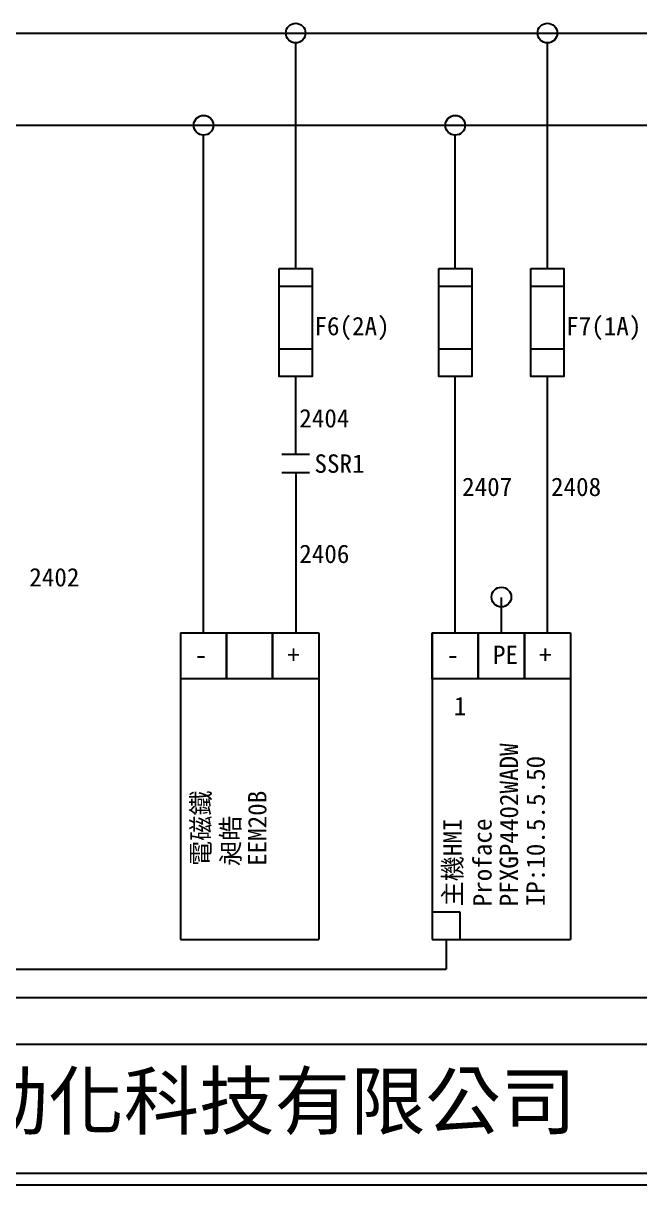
# Model space of a CAD drawing. Extents: x 10 to 297, y 3 to 207.
# Drawn here: x 78.6 to 145.5, y 3 to 129 of the extents above; entities that cross this region are included whole.
import ezdxf

# ---------------------------------------------------------------- set-up
doc = ezdxf.new("R2010")
doc.units = 0
doc.layers.get('0').update_dxf_attribs({"linetype": 'CONTINUOUS'})
doc.layers.add('圖框層', color=7, linetype='CONTINUOUS')
doc.layers.add('標尺寸層', color=3, linetype='CONTINUOUS')
doc.styles.add('STSL', font='kaiu.ttf')

msp = doc.modelspace()

# ---------------------------------------------------------------- linework, layer by layer
at = {"color": 7}
for centre in [(108.18, 127.96), (135.51, 127.96), (98.18, 117.96), (125.51, 117.96), (130.51, 66.77)]:
    msp.add_circle(centre, 1.07, dxfattribs=at)
at = {"layer": '圖框層', "color": 7}
for p, q in [((11.25, 18.25), (295.75, 18.25)), ((11.25, 4.25), (295.75, 4.25)), ((10, 3), (297, 3))]:
    msp.add_line(p, q, dxfattribs=at)
at = {"layer": '標尺寸層', "color": 7}
for p, q in [((13.45, 127.96), (217.6, 127.96)), ((108.18, 102.43), (108.18, 126.89)), ((135.51, 102.43), (135.51, 126.89)), ((13.45, 117.96), (197.6, 117.96)), ((98.18, 62.89), (98.18, 116.82)), ((125.51, 102.43), (125.51, 116.82)), ((106.39, 100.5), (109.98, 100.5)), ((123.72, 100.5), (127.31, 100.5)), ((133.72, 100.5), (137.31, 100.5)), ((106.39, 93.7), (109.98, 93.7)), ((123.72, 93.7), (127.31, 93.7)), ((133.72, 93.7), (137.31, 93.7)), ((108.18, 82.27), (108.18, 90.7)), ((125.51, 62.89), (125.51, 90.7)), ((135.51, 62.89), (135.51, 90.7)), ((106.68, 82.27), (109.68, 82.27)), ((106.68, 80.27), (109.68, 80.27)), ((108.18, 80.27), (108.18, 62.89)), ((130.51, 62.89), (130.51, 66.72)), ((130.51, 65.7), (130.51, 65.63)), ((95.68, 62.89), (100.68, 62.89)), ((95.68, 62.89), (110.68, 62.89)), ((95.68, 62.89), (95.68, 29.62)), ((100.68, 62.89), (100.68, 57.89)), ((100.68, 62.89), (105.68, 62.89)), ((100.68, 57.89), (100.68, 62.89)), ((105.68, 62.89), (110.68, 62.89)), ((105.68, 57.89), (105.68, 62.89)), ((105.68, 62.89), (105.68, 57.89)), ((110.68, 62.89), (110.68, 57.89)), ((110.68, 62.89), (110.68, 29.62)), ((123.01, 62.89), (128.01, 62.89)), ((123.01, 57.89), (123.01, 62.89)), ((123.01, 62.89), (138.01, 62.89)), ((123.01, 62.89), (123.01, 29.62)), ((128.01, 62.89), (128.01, 57.89)), ((128.01, 62.89), (133.01, 62.89)), ((128.01, 57.89), (128.01, 62.89)), ((133.01, 62.89), (138.01, 62.89)), ((133.01, 57.89), (133.01, 62.89)), ((133.01, 62.89), (133.01, 57.89)), ((138.01, 62.89), (138.01, 57.89)), ((138.01, 62.89), (138.01, 29.62)), ((100.68, 57.89), (95.68, 57.89)), ((105.68, 57.89), (100.68, 57.89)), ((110.68, 57.89), (105.68, 57.89)), ((128.01, 57.89), (123.01, 57.89)), ((133.01, 57.89), (128.01, 57.89)), ((138.01, 57.89), (133.01, 57.89)), ((123.01, 32.62), (126.01, 32.62)), ((126.01, 32.62), (126.01, 29.62)), ((95.68, 29.62), (110.68, 29.62)), ((123.01, 29.62), (138.01, 29.62)), ((123.01, 29.62), (124.51, 29.62)), ((124.51, 29.62), (124.51, 26.38)), ((74.83, 26.38), (124.51, 26.38)), ((68.83, 23.31), (151.84, 23.31))]:
    msp.add_line(p, q, dxfattribs=at)
for points in [[(106.39, 102.43), (109.98, 102.43), (109.98, 90.7), (106.39, 90.7)], [(106.39, 102.43), (109.98, 102.43), (109.98, 90.7), (106.39, 90.7)], [(123.72, 102.43), (127.31, 102.43), (127.31, 90.7), (123.72, 90.7)], [(123.72, 102.43), (127.31, 102.43), (127.31, 90.7), (123.72, 90.7)], [(133.72, 102.43), (137.31, 102.43), (137.31, 90.7), (133.72, 90.7)], [(133.72, 102.43), (137.31, 102.43), (137.31, 90.7), (133.72, 90.7)]]:
    msp.add_lwpolyline(points, close=True, dxfattribs=at)

# ---------------------------------------------------------------- texts
at = {"layer": '圖框層', "color": 7, "style": 'STSL'}
for s, height, p in [('F6(2A)', 2, (110.22, 95.17)), ('F7(1A)', 2, (137.55, 95.17)), ('2404', 2, (108.57, 85.17)), ('SSR1', 2, (110.22, 80.25)), ('2407', 2, (126.25, 77.73)), ('2408', 2, (135.9, 77.73)), ('2406', 2, (108.57, 70.46)), ('2402', 2, (79.26, 67.92)), ('+', 2, (107.27, 59.5)), ('PE', 2, (129.6, 59.5)), ('+', 2, (134.6, 59.5)), ('-', 2, (97.23, 59.5)), ('-', 2, (124.56, 59.5)), ('1', 2, (125.35, 53.94)), ('泓陞自動化科技有限公司', 6, (48.6, 9.08))]:
    msp.add_text(s, height=height, dxfattribs=at).set_placement(p)
for s, p in [('PFXGP4402WADW', (132.33, 33.21)), ('IP:10.5.5.50', (135.23, 33.21)), ('電磁鐵', (98.88, 37.59)), ('EEM20B', (105.01, 37.59)), ('昶皓', (102.12, 37.59)), ('主機HMI', (126.21, 33.21)), ('Proface', (129.45, 33.21))]:
    msp.add_text(s, height=2, rotation=90, dxfattribs=at).set_placement(p)

doc.saveas('drawing.dxf')
